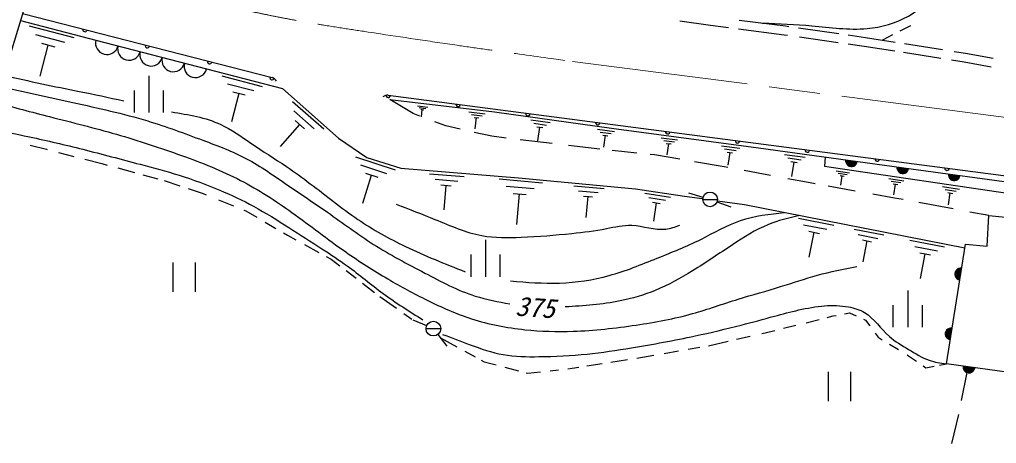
# Model space of a CAD drawing. Units: millimetres, scale not verified. Extents: x 40000 to 680000, y 20000 to 380000.
# Drawn here: x 73780 to 140324, y 261967 to 290801 of the extents above; entities that cross this region are included whole.
import ezdxf
from ezdxf.enums import TextEntityAlignment as Align

# ---------------------------------------------------------------- set-up
doc = ezdxf.new("R2010")
doc.units = ezdxf.units.MM
doc.header["$LTSCALE"] = 1000
doc.linetypes.add('CHAIN', pattern=[18.5, 12, -1.5, 3.5, -1.5])
for name, color, linetype, lineweight in [('M-BGD', 7, 'Continuous', 25), ('M-BMK', 2, 'CHAIN', 13), ('M-BMK-SRVR', 3, 'Continuous', 25)]:
    doc.layers.add(name, color=color, linetype=linetype, lineweight=lineweight)
doc.styles.add('ＭＳ ゴシック', font='')
doc.styles.get('ＭＳ ゴシック').set_extended_font_data('MS Gothic')

msp = doc.modelspace()

# ---------------------------------------------------------------- linework, layer by layer
at = {"layer": 'M-BGD'}
for p, q in [((73982, 291218), (90977, 286851)), ((73837, 290740), (78981, 289399)), ((74445, 290368), (77475, 289588)), ((118762, 290724), (120851, 290416)), ((120851, 290416), (122080, 290258)), ((122761, 290171), (125864, 289773)), ((122794, 290771), (125945, 290367)), ((125945, 290367), (126172, 290335)), ((126839, 290239), (129584, 289847)), ((134468, 290384), (133748, 290016)), ((74865, 289778), (76835, 289268)), ((125864, 289773), (126085, 289741)), ((126911, 289623), (129537, 289248)), ((130229, 289755), (131396, 289588)), ((131396, 289588), (133428, 289268)), ((133243, 289757), (132556, 289406)), ((75175, 286948), (75735, 289068)), ((75275, 289188), (76185, 288948)), ((78981, 289399), (86515, 287439)), ((130231, 289149), (131306, 288995)), ((131306, 288995), (133402, 288665)), ((134058, 289169), (136655, 288760)), ((133984, 288573), (136541, 288171)), ((137453, 288635), (138215, 288514)), ((138215, 288514), (140095, 288180)), ((137261, 288057), (138116, 287923)), ((138116, 287923), (139964, 287594)), ((82577, 286973), (82577, 284473)), ((86515, 287439), (91684, 286122)), ((87565, 286968), (90315, 286258)), ((87945, 286428), (89735, 285968)), ((81577, 285973), (81577, 284473)), ((83577, 284473), (83577, 285973)), ((88235, 283858), (88735, 285788)), ((88315, 285888), (89145, 285678)), ((91684, 286122), (93475, 284534)), ((98895, 285649), (146471, 279448)), ((92375, 285238), (94505, 283358)), ((100586, 284410), (98999, 285363)), ((98999, 285363), (106123, 284516)), ((100885, 284938), (101595, 284848)), ((100995, 284818), (101455, 284758)), ((92465, 284588), (93855, 283368)), ((93475, 284534), (95502, 282743)), ((101058, 284231), (100586, 284410)), ((101105, 284698), (101315, 284668)), ((101155, 284188), (101215, 284688)), ((104395, 284518), (105495, 284388)), ((104575, 284338), (105285, 284248)), ((104745, 284148), (105075, 284108)), ((106123, 284516), (114093, 283423)), ((91555, 282168), (92875, 283658)), ((92555, 283938), (93195, 283378)), ((102808, 283564), (102063, 283848)), ((103797, 283342), (102808, 283564)), ((104815, 283358), (104915, 284128)), ((108605, 283978), (109935, 283788)), ((108815, 283748), (109675, 283628)), ((109015, 283508), (109415, 283458)), ((109085, 282548), (109215, 283488)), ((105946, 282859), (104755, 283126)), ((106932, 282741), (105946, 282859)), ((113155, 283348), (114305, 283188)), ((113335, 283148), (114085, 283048)), ((113515, 282948), (113855, 282898)), ((113575, 282118), (113685, 282928)), ((114093, 283423), (124108, 282083)), ((74502, 282259), (75609, 281979)), ((95502, 282743), (97428, 281425)), ((110057, 282368), (107890, 282626)), ((111554, 282189), (111184, 282233)), ((113317, 281995), (111554, 282189)), ((117495, 282758), (118595, 282618)), ((117665, 282568), (118385, 282478)), ((117835, 282378), (118165, 282338)), ((117895, 281588), (118005, 282358)), ((121605, 282208), (122835, 282048)), ((75609, 281979), (75669, 281964)), ((76423, 281769), (77487, 281494)), ((115831, 281720), (114152, 281904)), ((117020, 281589), (116741, 281620)), ((118752, 281294), (117020, 281589)), ((121795, 281998), (122595, 281898)), ((121985, 281788), (122355, 281738)), ((122055, 280898), (122175, 281768)), ((124108, 282083), (134511, 280637)), ((125885, 281628), (127295, 281438)), ((78233, 281302), (79387, 281004)), ((79387, 281004), (79739, 280907)), ((96675, 281458), (99375, 280588)), ((97015, 280908), (98775, 280338)), ((97428, 281425), (99759, 280682)), ((121781, 280778), (119745, 281125)), ((126105, 281388), (127025, 281258)), ((126325, 281138), (126745, 281078)), ((126395, 280128), (126535, 281108)), ((128664, 281450), (128618, 280839)), ((128618, 280839), (141977, 278849)), ((80472, 280706), (81605, 280396)), ((82185, 280237), (83202, 279958)), ((97155, 278318), (97765, 280218)), ((97355, 280348), (98175, 280078)), ((99759, 280682), (107767, 280040)), ((101695, 280318), (104065, 280128)), ((122032, 280731), (121781, 280778)), ((124930, 280190), (123141, 280524)), ((129405, 280518), (130325, 280378)), ((129545, 280358), (130145, 280268)), ((129685, 280198), (129955, 280148)), ((129725, 279528), (129825, 280178)), ((134511, 280637), (142058, 279614)), ((83622, 279843), (84697, 279493)), ((102085, 279938), (103625, 279808)), ((102475, 279548), (103185, 279488)), ((102695, 277858), (102835, 279518)), ((106445, 279958), (109395, 279688)), ((107767, 280040), (115740, 279297)), ((111535, 279488), (113595, 279298)), ((127635, 279685), (126108, 279970)), ((127968, 279625), (127635, 279685)), ((132985, 279988), (134015, 279828)), ((133145, 279808), (133815, 279708)), ((133295, 279618), (133605, 279578)), ((133345, 278878), (133455, 279598)), ((85262, 279309), (86288, 278974)), ((86288, 278974), (86498, 278888)), ((106925, 279468), (108845, 279298)), ((107395, 278978), (108285, 278898)), ((107645, 276868), (107845, 278938)), ((111865, 279148), (113205, 279028)), ((115740, 279297), (119085, 278790)), ((116365, 278998), (118125, 278728)), ((120335, 278708), (119375, 278988)), ((130708, 279138), (128869, 279465)), ((133383, 278662), (131894, 278927)), ((136645, 279438), (137805, 279268)), ((136825, 279238), (137575, 279128)), ((137005, 279028), (137345, 278978)), ((137055, 278198), (137175, 279008)), ((87331, 278547), (88361, 278125)), ((112195, 278798), (112815, 278748)), ((112375, 277328), (112505, 278778)), ((116635, 278688), (117775, 278518)), ((116895, 278378), (117425, 278298)), ((116975, 277098), (117165, 278338)), ((119085, 278790), (120286, 278621)), ((120319, 278565), (121319, 278565)), ((121285, 278398), (122225, 278058)), ((121325, 278475), (123173, 278216)), ((123173, 278216), (138174, 275270)), ((133971, 278552), (133383, 278662)), ((137371, 277917), (135038, 278353)), ((89055, 277841), (89205, 277780)), ((89205, 277780), (89935, 277357)), ((139801, 277463), (138509, 277705)), ((90505, 277027), (91248, 276598)), ((126835, 277298), (129255, 276818)), ((127185, 276848), (128765, 276538)), ((139696, 275382), (139801, 277463)), ((139801, 277463), (142482, 277216)), ((91755, 276304), (92039, 276140)), ((127535, 276398), (128265, 276258)), ((127565, 274638), (127905, 276328)), ((130625, 276548), (132645, 276148)), ((130915, 276178), (132235, 275918)), ((92039, 276140), (92608, 275826)), ((93199, 275501), (94174, 274963)), ((105523, 275810), (105523, 273310)), ((131205, 275808), (131815, 275688)), ((131235, 274328), (131515, 275748)), ((134425, 275798), (136795, 275338)), ((136910, 267377), (138214, 275523)), ((138214, 275523), (139696, 275382)), ((134775, 275368), (136315, 275068)), ((135115, 274928), (135825, 274788)), ((135145, 273198), (135475, 274858)), ((84238, 272282), (84238, 274282)), ((85738, 274282), (85738, 272282)), ((94676, 274686), (95011, 274501)), ((95011, 274501), (95596, 274054)), ((104523, 274810), (104523, 273310)), ((106523, 273310), (106523, 274810)), ((96032, 273721), (96708, 273204)), ((97143, 272871), (97969, 272239)), ((134277, 272371), (134277, 269871)), ((98317, 271973), (99452, 271169)), ((129968, 270791), (130322, 270862)), ((130322, 270862), (130773, 270654)), ((133277, 271371), (133277, 269871)), ((135277, 269871), (135277, 271371)), ((99959, 270809), (100512, 270417)), ((101515, 269968), (100585, 270348)), ((127358, 270171), (127460, 270195)), ((127460, 270195), (128252, 270396)), ((128801, 270536), (129210, 270640)), ((129210, 270640), (129406, 270679)), ((131267, 270426), (131405, 270362)), ((131405, 270362), (131691, 269975)), ((101472, 269777), (102472, 269777)), ((124571, 269501), (125221, 269657)), ((125828, 269803), (126664, 270004)), ((102275, 269378), (102885, 268578)), ((102450, 269148), (103573, 268538)), ((120709, 268612), (122045, 268919)), ((122624, 269052), (123540, 269263)), ((124339, 269447), (124571, 269501)), ((132059, 269476), (132266, 269195)), ((132266, 269195), (132545, 269025)), ((104120, 268240), (104822, 267858)), ((117684, 268089), (118668, 268259)), ((119329, 268373), (120120, 268510)), ((133031, 268728), (133657, 268346)), ((105228, 267638), (105429, 267528)), ((105429, 267528), (106236, 267317)), ((114051, 267495), (115195, 267675)), ((115834, 267775), (116209, 267834)), ((116209, 267834), (116995, 267970)), ((134233, 267993), (134267, 267973)), ((134267, 267973), (134872, 267556)), ((106829, 267162), (107777, 266914)), ((108402, 266750), (109263, 266845)), ((109915, 266917), (110481, 266979)), ((111124, 267050), (111430, 267084)), ((111430, 267084), (111867, 267152)), ((112421, 267239), (113466, 267403)), ((135337, 267235), (135517, 267111)), ((135517, 267111), (136090, 267221)), ((136454, 267290), (136910, 267377)), ((143046, 266531), (136910, 267377)), ((108297, 266778), (108402, 266750)), ((128878, 264842), (128878, 266842)), ((130378, 266842), (130378, 264842)), ((138307, 266790), (137924, 264894)), ((137728, 263925), (137261, 261967))]:
    msp.add_line(p, q, dxfattribs=at)
for centre in [(120819, 278565), (101972, 269777)]:
    msp.add_circle(centre, 500, dxfattribs=at)
for centre, radius, start, end in [((78231, 290126), 150, 165.58981, 345.58981), ((79734, 289203), 778, 165.42097, 345.42097), ((81241, 288811), 778, 165.42097, 345.42097), ((82480, 289034), 150, 165.58981, 345.58981), ((82748, 288419), 778, 165.42097, 345.42097), ((84255, 288027), 778, 165.42097, 345.42097), ((85762, 287635), 778, 165.42097, 345.42097), ((86729, 287943), 150, 165.58981, 345.58981), ((90977, 286851), 150, 165.58981, 345.58981), ((90853, 286367), 500, 30.58981, 75.58981), ((98830, 285153), 500, 82.57402, 127.57402), ((98895, 285649), 150, 172.57402, 352.57402), ((103652, 285029), 150, 172.57402, 352.57402), ((108410, 284409), 150, 172.57402, 352.57402), ((113168, 283789), 150, 172.57402, 352.57402), ((117925, 283168), 150, 172.57402, 352.57402), ((122683, 282548), 150, 172.57402, 352.57402), ((127441, 281928), 150, 172.57402, 352.57402), ((130449, 281205), 400, 172.1866, 352.1866), ((130449, 281205), 400, 172.1866, 352.1866), ((130449, 281205), 350, 172.1866, 352.1866), ((130449, 281205), 300, 172.1866, 352.1866), ((130449, 281205), 250, 172.1866, 352.1866), ((130449, 281205), 200, 172.1866, 352.1866), ((130449, 281205), 150, 172.1866, 352.1866), ((130449, 281205), 100, 172.1866, 352.1866), ((130449, 281205), 50, 172.1866, 352.1866), ((132198, 281308), 150, 172.57402, 352.57402), ((133946, 280725), 400, 172.1866, 352.1866), ((133946, 280725), 400, 172.1866, 352.1866), ((133946, 280725), 350, 172.1866, 352.1866), ((133946, 280725), 300, 172.1866, 352.1866), ((133946, 280725), 250, 172.1866, 352.1866), ((133946, 280725), 200, 172.1866, 352.1866), ((133946, 280725), 150, 172.1866, 352.1866), ((133946, 280725), 100, 172.1866, 352.1866), ((133946, 280725), 50, 172.1866, 352.1866), ((136956, 280688), 150, 172.57402, 352.57402), ((137443, 280245), 400, 172.1866, 352.1866), ((137443, 280245), 400, 172.1866, 352.1866), ((137443, 280245), 350, 172.1866, 352.1866), ((137443, 280245), 300, 172.1866, 352.1866), ((137443, 280245), 250, 172.1866, 352.1866), ((137443, 280245), 200, 172.1866, 352.1866), ((137443, 280245), 150, 172.1866, 352.1866), ((137443, 280245), 100, 172.1866, 352.1866), ((137443, 280245), 50, 172.1866, 352.1866), ((137888, 273487), 400, 80.90005, 260.90005), ((137888, 273487), 400, 80.90005, 260.90005), ((137888, 273487), 350, 80.90005, 260.90005), ((137888, 273487), 300, 80.90005, 260.90005), ((137888, 273487), 250, 80.90005, 260.90005), ((137888, 273487), 200, 80.90005, 260.90005), ((137888, 273487), 150, 80.90005, 260.90005), ((137888, 273487), 100, 80.90005, 260.90005), ((137888, 273487), 50, 80.90005, 260.90005), ((137236, 269414), 400, 80.90005, 260.90005), ((137236, 269414), 400, 80.90005, 260.90005), ((137236, 269414), 350, 80.90005, 260.90005), ((137236, 269414), 300, 80.90005, 260.90005), ((137236, 269414), 250, 80.90005, 260.90005), ((137236, 269414), 200, 80.90005, 260.90005), ((137236, 269414), 150, 80.90005, 260.90005), ((137236, 269414), 100, 80.90005, 260.90005), ((137236, 269414), 50, 80.90005, 260.90005), ((138444, 267165), 400, 172.14669, 352.14669), ((138444, 267165), 400, 172.14669, 352.14669), ((138444, 267165), 350, 172.14669, 352.14669), ((138444, 267165), 300, 172.14669, 352.14669), ((138444, 267165), 250, 172.14669, 352.14669), ((138444, 267165), 200, 172.14669, 352.14669), ((138444, 267165), 150, 172.14669, 352.14669), ((138444, 267165), 100, 172.14669, 352.14669), ((138444, 267165), 50, 172.14669, 352.14669)]:
    msp.add_arc(centre, radius, start, end, dxfattribs=at)
for points, knots in [([(139354, 305478), (140180, 305779), (141005, 306081), (141850, 306207), (143314, 306425), (144836, 306114), (146341, 305862), (148891, 305434), (151390, 305173), (153905, 304863), (155997, 304605), (158099, 304313), (160201, 304057), (162006, 303837), (163812, 303643), (165614, 303404), (166944, 303228), (168272, 303028), (169607, 302905), (171278, 302752), (172961, 302721), (174636, 302598), (176482, 302463), (178319, 302217), (180164, 302061), (181492, 301948), (182824, 301882), (184157, 301907), (185489, 301932), (186823, 302047), (188150, 301946), (188808, 301895), (189465, 301791), (190107, 301638), (191300, 301355), (192444, 300902), (193601, 300487), (194388, 300204), (195181, 299938), (195943, 299604), (197274, 299019), (198513, 298223), (199705, 297377), (201140, 296359), (202509, 295267), (203890, 294191), (204705, 293556), (205523, 292926), (206385, 292348), (207235, 291778), (208126, 291257), (208881, 290582), (209632, 289910), (210248, 289084), (210916, 288317), (211517, 287625), (212161, 286979), (212758, 286282), (213297, 285654), (213798, 284984), (214409, 284439), (215226, 283712), (216238, 283209), (217250, 282750), (218072, 282377), (218893, 282033), (219714, 281689)], [0, 0, 0, 0, 1, 1, 1, 2, 2, 2, 3, 3, 3, 4, 4, 4, 5, 5, 5, 6, 6, 6, 7, 7, 7, 8, 8, 8, 9, 9, 9, 10, 10, 10, 11, 11, 11, 12, 12, 12, 13, 13, 13, 14, 14, 14, 15, 15, 15, 16, 16, 16, 17, 17, 17, 18, 18, 18, 19, 19, 19, 20, 20, 20, 21, 21, 21, 22, 22, 22, 22]), ([(133183, 293028), (133751, 293609), (134319, 294190), (134768, 294853), (135331, 295682), (135708, 296640), (136079, 297581), (136461, 298549), (136837, 299500), (137189, 300494), (137514, 301408), (137818, 302359), (138458, 303066), (138788, 303429), (139206, 303728), (139658, 303923), (140321, 304208), (141056, 304269), (141785, 304300), (143638, 304378), (145454, 304260), (147271, 304094), (149958, 303849), (152647, 303502), (155330, 303134), (157641, 302817), (159947, 302485), (162257, 302174), (164153, 301918), (166052, 301676), (167950, 301419), (169857, 301161), (171762, 300888), (173676, 300699), (175284, 300541), (176897, 300442), (178512, 300356), (179770, 300290), (181029, 300232), (182284, 300116), (183570, 299998), (184851, 299820), (186124, 299602), (187541, 299360), (188949, 299070), (190342, 298710), (191131, 298507), (191915, 298282), (192674, 297990), (193638, 297620), (194561, 297144), (195452, 296619), (196423, 296046), (197356, 295416), (198298, 294801), (199507, 294012), (200731, 293248), (201967, 292503), (203002, 291880), (204045, 291271), (205122, 290720), (206222, 290159), (207358, 289659), (208380, 288971), (209173, 288438), (209897, 287792), (210541, 287085), (211217, 286343), (211805, 285533), (212358, 284685), (212759, 284070), (213141, 283436), (213661, 282936), (214154, 282463), (214770, 282111), (215410, 281839), (216096, 281547), (216810, 281346), (217536, 281221), (218052, 281133), (218574, 281082), (219097, 281031)], [0, 0, 0, 0, 1, 1, 1, 2, 2, 2, 3, 3, 3, 4, 4, 4, 5, 5, 5, 6, 6, 6, 7, 7, 7, 8, 8, 8, 9, 9, 9, 10, 10, 10, 11, 11, 11, 12, 12, 12, 13, 13, 13, 14, 14, 14, 15, 15, 15, 16, 16, 16, 17, 17, 17, 18, 18, 18, 19, 19, 19, 20, 20, 20, 21, 21, 21, 22, 22, 22, 23, 23, 23, 24, 24, 24, 25, 25, 25, 26, 26, 26, 27, 27, 27, 27]), ([(124390, 290567), (125510, 290525), (126630, 290484), (127748, 290382), (129003, 290269), (130256, 290081), (131515, 290191), (132494, 290277), (133477, 290543), (134323, 291037), (135022, 291444), (135628, 292005), (136143, 292633), (136782, 293411), (137281, 294292), (137675, 295218), (138062, 296130), (138347, 297086), (138685, 298000), (138999, 298849), (139359, 299661), (139762, 300531), (140008, 301060), (140269, 301610), (140678, 301931), (141316, 302433), (142314, 302376), (143263, 302309), (145977, 302117), (148290, 301844), (150696, 301554), (153665, 301197), (156774, 300814), (159852, 300477), (163419, 300087), (166945, 299757), (170463, 299238), (171828, 299037), (173192, 298808), (174556, 298592), (176601, 298269), (178648, 297978), (180697, 297676), (182917, 297350), (185138, 297011), (187321, 296492), (188521, 296206), (189710, 295866), (190876, 295468), (193144, 294694), (195327, 293701), (197501, 292667), (199365, 291781), (201222, 290865), (203049, 289974), (204697, 289171), (206321, 288388), (208058, 287551), (209177, 287011), (210344, 286448), (210966, 285450), (211253, 284991), (211424, 284439), (211505, 283888), (211638, 282975), (211522, 282063), (211405, 281151)], [0, 0, 0, 0, 1, 1, 1, 2, 2, 2, 3, 3, 3, 4, 4, 4, 5, 5, 5, 6, 6, 6, 7, 7, 7, 8, 8, 8, 9, 9, 9, 10, 10, 10, 11, 11, 11, 12, 12, 12, 13, 13, 13, 14, 14, 14, 15, 15, 15, 16, 16, 16, 17, 17, 17, 18, 18, 18, 19, 19, 19, 20, 20, 20, 21, 21, 21, 22, 22, 22, 22]), ([(72708, 287021), (73568, 286818), (74429, 286615), (75294, 286430), (76141, 286250), (76991, 286087), (77840, 285916), (78853, 285712), (79864, 285496), (80875, 285280)], [0, 0, 0, 0, 1, 1, 1, 2, 2, 2, 3, 3, 3, 3]), ([(72477, 286260), (74120, 285891), (75764, 285522), (77411, 285159), (79125, 284781), (80844, 284410), (82519, 283901), (83782, 283518), (85022, 283055), (86265, 282593), (87278, 282216), (88294, 281838), (89242, 281335), (90218, 280817), (91124, 280166), (92040, 279539), (92946, 278918), (93862, 278320), (94760, 277691), (95802, 276961), (96819, 276190), (97891, 275509), (99014, 274796), (100196, 274183), (101381, 273559), (102501, 272969), (103624, 272369), (104820, 271994), (105587, 271753), (106384, 271604), (107181, 271455)], [0, 0, 0, 0, 1, 1, 1, 2, 2, 2, 3, 3, 3, 4, 4, 4, 5, 5, 5, 6, 6, 6, 7, 7, 7, 8, 8, 8, 9, 9, 9, 10, 10, 10, 10]), ([(72141, 285156), (73370, 284834), (74598, 284513), (75829, 284199), (77349, 283811), (78872, 283434), (80379, 283000), (81875, 282569), (83354, 282082), (84822, 281554), (86193, 281060), (87553, 280530), (88842, 279861), (90060, 279229), (91214, 278473), (92334, 277675), (93568, 276794), (94761, 275862), (96001, 274994), (96928, 274346), (97882, 273734), (98858, 273161), (99733, 272647), (100627, 272165), (101538, 271715), (102522, 271229), (103528, 270781), (104571, 270445), (105747, 270067), (106971, 269832), (108203, 269705), (109294, 269592), (110390, 269562), (111483, 269599), (112923, 269647), (114357, 269810), (115785, 270022), (117081, 270214), (118372, 270447), (119629, 270798), (120674, 271090), (121696, 271463), (122733, 271785), (123692, 272083), (124664, 272337), (125625, 272632), (126460, 272888), (127286, 273177), (128128, 273408), (129010, 273649), (129910, 273828), (130809, 274007)], [0, 0, 0, 0, 1, 1, 1, 2, 2, 2, 3, 3, 3, 4, 4, 4, 5, 5, 5, 6, 6, 6, 7, 7, 7, 8, 8, 8, 9, 9, 9, 10, 10, 10, 11, 11, 11, 12, 12, 12, 13, 13, 13, 14, 14, 14, 15, 15, 15, 16, 16, 16, 17, 17, 17, 17]), ([(84131, 284521), (85290, 284334), (86450, 284147), (87484, 283664), (88207, 283327), (88869, 282846), (89541, 282392), (90346, 281847), (91167, 281343), (91964, 280801), (93061, 280054), (94113, 279235), (95170, 278426), (95716, 278009), (96262, 277594), (96829, 277208), (97852, 276511), (98942, 275909), (100060, 275373), (101391, 274734), (102764, 274191), (104136, 273647)], [0, 0, 0, 0, 1, 1, 1, 2, 2, 2, 3, 3, 3, 4, 4, 4, 5, 5, 5, 6, 6, 6, 7, 7, 7, 7]), ([(71607, 283396), (72557, 283210), (73507, 283025), (74454, 282823), (75670, 282565), (76881, 282280), (78086, 281977), (79394, 281649), (80697, 281300), (82001, 280954), (82886, 280720), (83772, 280487), (84646, 280214), (85590, 279918), (86519, 279576), (87432, 279191), (88212, 278862), (88980, 278502), (89724, 278098), (90544, 277652), (91334, 277153), (92122, 276652), (92876, 276172), (93628, 275691), (94379, 275206), (94963, 274829), (95545, 274450), (96107, 274042), (96935, 273442), (97717, 272779), (98540, 272173), (99415, 271530), (100335, 270953), (101256, 270375)], [0, 0, 0, 0, 1, 1, 1, 2, 2, 2, 3, 3, 3, 4, 4, 4, 5, 5, 5, 6, 6, 6, 7, 7, 7, 8, 8, 8, 9, 9, 9, 10, 10, 10, 11, 11, 11, 11]), ([(99436, 278236), (100318, 277903), (101199, 277570), (102079, 277208), (103128, 276778), (104174, 276307), (105274, 276107), (106147, 275948), (107055, 275960), (107954, 275997), (109115, 276044), (110262, 276132), (111406, 276254), (112190, 276337), (112973, 276436), (113755, 276584), (114329, 276693), (114903, 276828), (115481, 276805), (116255, 276774), (117038, 276460), (117794, 276547), (118116, 276585), (118432, 276695), (118749, 276805)], [0, 0, 0, 0, 1, 1, 1, 2, 2, 2, 3, 3, 3, 4, 4, 4, 5, 5, 5, 6, 6, 6, 7, 7, 7, 8, 8, 8, 8]), ([(107220, 273023), (108333, 272930), (109447, 272838), (110561, 272876), (111700, 272914), (112839, 273089), (113939, 273390), (115057, 273696), (116132, 274133), (117207, 274565), (118209, 274968), (119210, 275367), (120181, 275850), (121082, 276298), (121957, 276818), (122898, 277135), (123851, 277456), (124872, 277569), (125893, 277682)], [0, 0, 0, 0, 1, 1, 1, 2, 2, 2, 3, 3, 3, 4, 4, 4, 5, 5, 5, 6, 6, 6, 6]), ([(126920, 277480), (126186, 277303), (125452, 277125), (124761, 276844), (123910, 276498), (123123, 275994), (122348, 275484), (121441, 274886), (120550, 274279), (119628, 273713), (118813, 273212), (117973, 272743), (117087, 272378), (116318, 272062), (115515, 271824), (114701, 271660), (113469, 271411), (112211, 271330), (110954, 271249)], [0, 0, 0, 0, 1, 1, 1, 2, 2, 2, 3, 3, 3, 4, 4, 4, 5, 5, 5, 6, 6, 6, 6]), ([(102596, 269387), (103217, 269150), (103838, 268912), (104465, 268682), (105204, 268411), (105952, 268149), (106722, 268012), (107519, 267870), (108339, 267860), (109155, 267871), (110255, 267885), (111347, 267937), (112435, 268047), (113449, 268150), (114460, 268304), (115468, 268470), (116921, 268710), (118368, 268974), (119806, 269281), (120857, 269506), (121903, 269755), (122944, 270022), (123698, 270215), (124450, 270418), (125201, 270622), (125752, 270770), (126302, 270919), (126859, 271045), (127440, 271176), (128028, 271282), (128622, 271327), (129162, 271368), (129706, 271358), (130244, 271256), (130629, 271184), (131010, 271064), (131338, 270868), (132000, 270472), (132444, 269763), (133030, 269246), (133424, 268899), (133882, 268639), (134335, 268365), (134794, 268087), (135248, 267795), (135746, 267624), (136117, 267496), (136514, 267437), (136910, 267377)], [0, 0, 0, 0, 1, 1, 1, 2, 2, 2, 3, 3, 3, 4, 4, 4, 5, 5, 5, 6, 6, 6, 7, 7, 7, 8, 8, 8, 9, 9, 9, 10, 10, 10, 11, 11, 11, 12, 12, 12, 13, 13, 13, 14, 14, 14, 15, 15, 15, 16, 16, 16, 16])]:
    msp.add_open_spline(points, degree=3, knots=knots, dxfattribs=at)
at = {"layer": 'M-BMK'}
msp.add_line((111443, 287957), (172905, 280027), dxfattribs=at)
msp.add_open_spline([(76124, 294778), (77459, 294401), (78794, 294024), (80134, 293664), (81799, 293217), (83472, 292795), (85147, 292384), (87272, 291863), (89401, 291360), (91548, 290944), (93812, 290506), (96094, 290166), (98375, 289824), (100171, 289555), (101966, 289284), (103762, 289024), (106320, 288654), (108882, 288306), (111443, 287957)], degree=3, knots=[0, 0, 0, 0, 1, 1, 1, 2, 2, 2, 3, 3, 3, 4, 4, 4, 5, 5, 5, 6, 6, 6, 6], dxfattribs=at)
at = {"layer": 'M-BMK-SRVR'}
msp.add_line((74885, 294190), (65285, 262580), dxfattribs=at)

# ---------------------------------------------------------------- texts
at = {"layer": 'M-BGD', "style": 'ＭＳ ゴシック', "oblique": 15}
msp.add_text('375', height=1320, rotation=355.914, dxfattribs=at).set_placement((107571, 271323), align=Align.MIDDLE_LEFT)

doc.saveas('drawing.dxf')
